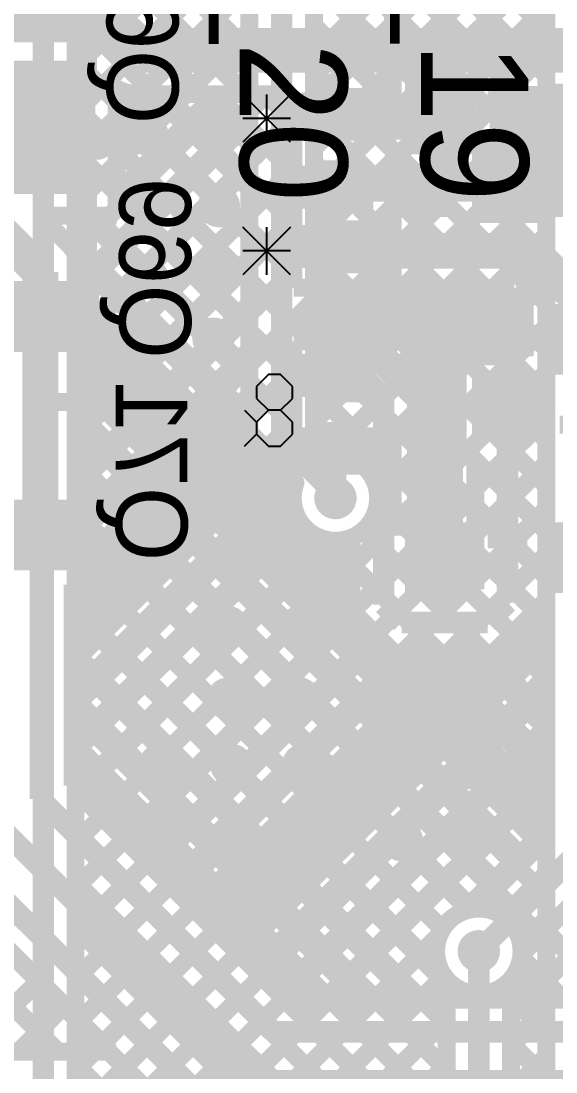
# Model space of a CAD drawing. Header units: millimetres. Extents: x 0.79 to 4.38, y 0.99 to 3.94.
# Drawn here: x 1.801 to 2.099, y 2.467 to 3.053 of the extents above; entities that cross this region are included whole.
import ezdxf

# ---------------------------------------------------------------- set-up
doc = ezdxf.new("R2010")
doc.units = ezdxf.units.MM
doc.header["$MEASUREMENT"] = 0
for name, color, linetype in [('BottomLayer', 5, 'Continuous'), ('BottomOverlay', 54, 'Continuous'), ('BottomPaste', 16, 'Continuous'), ('BottomSolder', 6, 'Continuous'), ('MultiLayer', 9, 'Continuous'), ('TopLayer', 1, 'Continuous'), ('TopOverlay', 2, 'Continuous'), ('ViaHoleLayer', 16, 'Continuous')]:
    doc.layers.add(name, color=color, linetype=linetype)

# ---------------------------------------------------------------- blocks, each defined once
blk = doc.blocks.new('R__0402_B_70')
at = {"layer": 'BottomLayer'}
for points in [[(-0.0275, 0.0125), (-0.0275, -0.0125), (-0.0095, 0.0125), (-0.0095, -0.0125)], [(0.0095, 0.0125), (0.0095, -0.0125), (0.0275, 0.0125), (0.0275, -0.0125)]]:
    blk.add_solid(points, dxfattribs=at)
at = {"layer": 'BottomOverlay', "const_width": 0.005}
for points in [[(-0.0325, 0.0175), (-0.0325, -0.0175)], [(-0.0325, 0.0175), (-0.0085, 0.0175)], [(0.0085, 0.0175), (0.0325, 0.0175)], [(0.0325, 0.0175), (0.0325, -0.0175)], [(-0.0325, -0.0175), (-0.0085, -0.0175)], [(0.0085, -0.0175), (0.0325, -0.0175)]]:
    blk.add_lwpolyline(points, dxfattribs=at)
at = {"layer": 'BottomPaste'}
for points in [[(-0.0275, 0.0125), (-0.0275, -0.0125), (-0.0095, 0.0125), (-0.0095, -0.0125)], [(0.0095, 0.0125), (0.0095, -0.0125), (0.0275, 0.0125), (0.0275, -0.0125)]]:
    blk.add_solid(points, dxfattribs=at)
at = {"layer": 'BottomSolder'}
for points in [[(-0.0315, 0.0165), (-0.0315, -0.0165), (-0.0055, 0.0165), (-0.0055, -0.0165)], [(0.0055, 0.0165), (0.0055, -0.0165), (0.0315, 0.0165), (0.0315, -0.0165)]]:
    blk.add_solid(points, dxfattribs=at)
blk = doc.blocks.new('R__0402_B_74')
at = {"layer": 'BottomLayer'}
for points in [[(-0.0275, 0.0125), (-0.0275, -0.0125), (-0.0095, 0.0125), (-0.0095, -0.0125)], [(0.0095, 0.0125), (0.0095, -0.0125), (0.0275, 0.0125), (0.0275, -0.0125)]]:
    blk.add_solid(points, dxfattribs=at)
at = {"layer": 'BottomOverlay', "const_width": 0.005}
for points in [[(-0.0325, 0.0175), (-0.0085, 0.0175)], [(-0.0325, 0.0175), (-0.0325, -0.0175)], [(0.0085, 0.0175), (0.0325, 0.0175)], [(0.0325, 0.0175), (0.0325, -0.0175)], [(-0.0325, -0.0175), (-0.0085, -0.0175)], [(0.0085, -0.0175), (0.0325, -0.0175)]]:
    blk.add_lwpolyline(points, dxfattribs=at)
at = {"layer": 'BottomPaste'}
for points in [[(-0.0275, 0.0125), (-0.0275, -0.0125), (-0.0095, 0.0125), (-0.0095, -0.0125)], [(0.0095, 0.0125), (0.0095, -0.0125), (0.0275, 0.0125), (0.0275, -0.0125)]]:
    blk.add_solid(points, dxfattribs=at)
at = {"layer": 'BottomSolder'}
for points in [[(-0.0315, 0.0165), (-0.0315, -0.0165), (-0.0055, 0.0165), (-0.0055, -0.0165)], [(0.0055, 0.0165), (0.0055, -0.0165), (0.0315, 0.0165), (0.0315, -0.0165)]]:
    blk.add_solid(points, dxfattribs=at)
blk = doc.blocks.new('SOT23_3_B_110')
at = {"layer": 'BottomLayer'}
for points in [[(-0.02166, 0.05807), (-0.05316, 0.05807), (-0.02166, 0.02657), (-0.05316, 0.02657)], [(0.05314, 0.05807), (0.02165, 0.05807), (0.05314, 0.02657), (0.02165, 0.02657)], [(0.01574, -0.02657), (-0.01575, -0.02657), (0.01574, -0.05807), (-0.01575, -0.05807)]]:
    blk.add_solid(points, dxfattribs=at)
at = {"layer": 'BottomOverlay'}
for points, const_width in [([(-0.06409, 0.068, 1), (-0.07393, 0.068, 1)], 0.00984), ([(-0.07639, 0.068, 1), (-0.07147, 0.068, 1)], 0.00492), ([(-0.06655, 0.068, 1), (-0.06162, 0.068, 1)], 0.00492)]:
    blk.add_lwpolyline(points, format="xyb", close=True, dxfattribs=dict(at, const_width=const_width))
at = {"layer": 'BottomOverlay', "const_width": 0.01}
for points in [[(0.01099, 0.032), (-0.01101, 0.032)], [(-0.06401, 0.03), (-0.06401, -0.032)], [(0.06399, 0.03), (0.06399, -0.031)], [(-0.02901, -0.032), (-0.06401, -0.032)], [(0.06399, -0.031), (0.02899, -0.031)]]:
    blk.add_lwpolyline(points, dxfattribs=at)
at = {"layer": 'BottomPaste'}
for points in [[(-0.02166, 0.05807), (-0.05316, 0.05807), (-0.02166, 0.02657), (-0.05316, 0.02657)], [(0.05314, 0.05807), (0.02165, 0.05807), (0.05314, 0.02657), (0.02165, 0.02657)], [(0.01574, -0.02657), (-0.01575, -0.02657), (0.01574, -0.05807), (-0.01575, -0.05807)]]:
    blk.add_solid(points, dxfattribs=at)
at = {"layer": 'BottomSolder'}
for points in [[(-0.01766, 0.06207), (-0.05716, 0.06207), (-0.01766, 0.02257), (-0.05716, 0.02257)], [(0.05714, 0.06207), (0.01765, 0.06207), (0.05714, 0.02257), (0.01765, 0.02257)], [(0.01974, -0.02257), (-0.01975, -0.02257), (0.01974, -0.06207), (-0.01975, -0.06207)]]:
    blk.add_solid(points, dxfattribs=at)
blk = doc.blocks.new('SOT23_3_B_112')
at = {"layer": 'BottomLayer'}
for points in [[(-0.02166, 0.05807), (-0.05316, 0.05807), (-0.02166, 0.02657), (-0.05316, 0.02657)], [(0.05314, 0.05807), (0.02165, 0.05807), (0.05314, 0.02657), (0.02165, 0.02657)], [(0.01574, -0.02657), (-0.01575, -0.02657), (0.01574, -0.05807), (-0.01575, -0.05807)]]:
    blk.add_solid(points, dxfattribs=at)
at = {"layer": 'BottomOverlay'}
for points, const_width in [([(-0.06409, 0.068, 1), (-0.07393, 0.068, 1)], 0.00984), ([(-0.07639, 0.068, 1), (-0.07147, 0.068, 1)], 0.00492), ([(-0.06655, 0.068, 1), (-0.06162, 0.068, 1)], 0.00492)]:
    blk.add_lwpolyline(points, format="xyb", close=True, dxfattribs=dict(at, const_width=const_width))
at = {"layer": 'BottomOverlay', "const_width": 0.01}
for points in [[(0.01099, 0.032), (-0.01101, 0.032)], [(-0.06401, 0.03), (-0.06401, -0.032)], [(0.06399, 0.03), (0.06399, -0.031)], [(-0.02901, -0.032), (-0.06401, -0.032)], [(0.06399, -0.031), (0.02899, -0.031)]]:
    blk.add_lwpolyline(points, dxfattribs=at)
at = {"layer": 'BottomPaste'}
for points in [[(-0.02166, 0.05807), (-0.05316, 0.05807), (-0.02166, 0.02657), (-0.05316, 0.02657)], [(0.05314, 0.05807), (0.02165, 0.05807), (0.05314, 0.02657), (0.02165, 0.02657)], [(0.01574, -0.02657), (-0.01575, -0.02657), (0.01574, -0.05807), (-0.01575, -0.05807)]]:
    blk.add_solid(points, dxfattribs=at)
at = {"layer": 'BottomSolder'}
for points in [[(-0.01766, 0.06207), (-0.05716, 0.06207), (-0.01766, 0.02257), (-0.05716, 0.02257)], [(0.05714, 0.06207), (0.01765, 0.06207), (0.05714, 0.02257), (0.01765, 0.02257)], [(0.01974, -0.02257), (-0.01975, -0.02257), (0.01974, -0.06207), (-0.01975, -0.06207)]]:
    blk.add_solid(points, dxfattribs=at)
blk = doc.blocks.new('SOT23_3_B_114')
at = {"layer": 'BottomLayer'}
for points in [[(-0.02166, 0.05807), (-0.05316, 0.05807), (-0.02166, 0.02657), (-0.05316, 0.02657)], [(0.05314, 0.05807), (0.02165, 0.05807), (0.05314, 0.02657), (0.02165, 0.02657)], [(0.01574, -0.02657), (-0.01575, -0.02657), (0.01574, -0.05807), (-0.01575, -0.05807)]]:
    blk.add_solid(points, dxfattribs=at)
at = {"layer": 'BottomOverlay'}
for points, const_width in [([(-0.06409, 0.068, 1), (-0.07393, 0.068, 1)], 0.00984), ([(-0.07639, 0.068, 1), (-0.07147, 0.068, 1)], 0.00492), ([(-0.06655, 0.068, 1), (-0.06162, 0.068, 1)], 0.00492)]:
    blk.add_lwpolyline(points, format="xyb", close=True, dxfattribs=dict(at, const_width=const_width))
at = {"layer": 'BottomOverlay', "const_width": 0.01}
for points in [[(0.01099, 0.032), (-0.01101, 0.032)], [(-0.06401, 0.03), (-0.06401, -0.032)], [(0.06399, 0.03), (0.06399, -0.031)], [(-0.02901, -0.032), (-0.06401, -0.032)], [(0.06399, -0.031), (0.02899, -0.031)]]:
    blk.add_lwpolyline(points, dxfattribs=at)
at = {"layer": 'BottomPaste'}
for points in [[(-0.02166, 0.05807), (-0.05316, 0.05807), (-0.02166, 0.02657), (-0.05316, 0.02657)], [(0.05314, 0.05807), (0.02165, 0.05807), (0.05314, 0.02657), (0.02165, 0.02657)], [(0.01574, -0.02657), (-0.01575, -0.02657), (0.01574, -0.05807), (-0.01575, -0.05807)]]:
    blk.add_solid(points, dxfattribs=at)
at = {"layer": 'BottomSolder'}
for points in [[(-0.01766, 0.06207), (-0.05716, 0.06207), (-0.01766, 0.02257), (-0.05716, 0.02257)], [(0.05714, 0.06207), (0.01765, 0.06207), (0.05714, 0.02257), (0.01765, 0.02257)], [(0.01974, -0.02257), (-0.01975, -0.02257), (0.01974, -0.06207), (-0.01975, -0.06207)]]:
    blk.add_solid(points, dxfattribs=at)
blk = doc.blocks.new('SOT23_3_B_116')
at = {"layer": 'BottomLayer'}
for points in [[(-0.02166, 0.05807), (-0.05316, 0.05807), (-0.02166, 0.02657), (-0.05316, 0.02657)], [(0.05314, 0.05807), (0.02165, 0.05807), (0.05314, 0.02657), (0.02165, 0.02657)], [(0.01574, -0.02657), (-0.01575, -0.02657), (0.01574, -0.05807), (-0.01575, -0.05807)]]:
    blk.add_solid(points, dxfattribs=at)
at = {"layer": 'BottomOverlay'}
for points, const_width in [([(-0.06409, 0.068, 1), (-0.07393, 0.068, 1)], 0.00984), ([(-0.07639, 0.068, 1), (-0.07147, 0.068, 1)], 0.00492), ([(-0.06655, 0.068, 1), (-0.06162, 0.068, 1)], 0.00492)]:
    blk.add_lwpolyline(points, format="xyb", close=True, dxfattribs=dict(at, const_width=const_width))
at = {"layer": 'BottomOverlay', "const_width": 0.01}
for points in [[(0.01099, 0.032), (-0.01101, 0.032)], [(-0.06401, 0.03), (-0.06401, -0.032)], [(0.06399, 0.03), (0.06399, -0.031)], [(-0.02901, -0.032), (-0.06401, -0.032)], [(0.06399, -0.031), (0.02899, -0.031)]]:
    blk.add_lwpolyline(points, dxfattribs=at)
at = {"layer": 'BottomPaste'}
for points in [[(-0.02166, 0.05807), (-0.05316, 0.05807), (-0.02166, 0.02657), (-0.05316, 0.02657)], [(0.05314, 0.05807), (0.02165, 0.05807), (0.05314, 0.02657), (0.02165, 0.02657)], [(0.01574, -0.02657), (-0.01575, -0.02657), (0.01574, -0.05807), (-0.01575, -0.05807)]]:
    blk.add_solid(points, dxfattribs=at)
at = {"layer": 'BottomSolder'}
for points in [[(-0.01766, 0.06207), (-0.05716, 0.06207), (-0.01766, 0.02257), (-0.05716, 0.02257)], [(0.05714, 0.06207), (0.01765, 0.06207), (0.05714, 0.02257), (0.01765, 0.02257)], [(0.01974, -0.02257), (-0.01975, -0.02257), (0.01974, -0.06207), (-0.01975, -0.06207)]]:
    blk.add_solid(points, dxfattribs=at)
blk = doc.blocks.new('SOT23_3_B_120')
at = {"layer": 'BottomLayer'}
for points in [[(-0.02166, 0.05807), (-0.05316, 0.05807), (-0.02166, 0.02657), (-0.05316, 0.02657)], [(0.05314, 0.05807), (0.02165, 0.05807), (0.05314, 0.02657), (0.02165, 0.02657)], [(0.01574, -0.02657), (-0.01575, -0.02657), (0.01574, -0.05807), (-0.01575, -0.05807)]]:
    blk.add_solid(points, dxfattribs=at)
at = {"layer": 'BottomOverlay'}
for points, const_width in [([(-0.06409, 0.068, 1), (-0.07393, 0.068, 1)], 0.00984), ([(-0.07639, 0.068, 1), (-0.07147, 0.068, 1)], 0.00492), ([(-0.06655, 0.068, 1), (-0.06162, 0.068, 1)], 0.00492)]:
    blk.add_lwpolyline(points, format="xyb", close=True, dxfattribs=dict(at, const_width=const_width))
at = {"layer": 'BottomOverlay', "const_width": 0.01}
for points in [[(0.01099, 0.032), (-0.01101, 0.032)], [(-0.06401, 0.03), (-0.06401, -0.032)], [(0.06399, 0.03), (0.06399, -0.031)], [(-0.02901, -0.032), (-0.06401, -0.032)], [(0.06399, -0.031), (0.02899, -0.031)]]:
    blk.add_lwpolyline(points, dxfattribs=at)
at = {"layer": 'BottomPaste'}
for points in [[(-0.02166, 0.05807), (-0.05316, 0.05807), (-0.02166, 0.02657), (-0.05316, 0.02657)], [(0.05314, 0.05807), (0.02165, 0.05807), (0.05314, 0.02657), (0.02165, 0.02657)], [(0.01574, -0.02657), (-0.01575, -0.02657), (0.01574, -0.05807), (-0.01575, -0.05807)]]:
    blk.add_solid(points, dxfattribs=at)
at = {"layer": 'BottomSolder'}
for points in [[(-0.01766, 0.06207), (-0.05716, 0.06207), (-0.01766, 0.02257), (-0.05716, 0.02257)], [(0.05714, 0.06207), (0.01765, 0.06207), (0.05714, 0.02257), (0.01765, 0.02257)], [(0.01974, -0.02257), (-0.01975, -0.02257), (0.01974, -0.06207), (-0.01975, -0.06207)]]:
    blk.add_solid(points, dxfattribs=at)
blk = doc.blocks.new('SOT23_3_B_124')
at = {"layer": 'BottomLayer'}
for points in [[(-0.02166, 0.05807), (-0.05316, 0.05807), (-0.02166, 0.02657), (-0.05316, 0.02657)], [(0.05314, 0.05807), (0.02165, 0.05807), (0.05314, 0.02657), (0.02165, 0.02657)], [(0.01574, -0.02657), (-0.01575, -0.02657), (0.01574, -0.05807), (-0.01575, -0.05807)]]:
    blk.add_solid(points, dxfattribs=at)
at = {"layer": 'BottomOverlay'}
for points, const_width in [([(-0.06409, 0.068, 1), (-0.07393, 0.068, 1)], 0.00984), ([(-0.07639, 0.068, 1), (-0.07147, 0.068, 1)], 0.00492), ([(-0.06655, 0.068, 1), (-0.06162, 0.068, 1)], 0.00492)]:
    blk.add_lwpolyline(points, format="xyb", close=True, dxfattribs=dict(at, const_width=const_width))
at = {"layer": 'BottomOverlay', "const_width": 0.01}
for points in [[(0.01099, 0.032), (-0.01101, 0.032)], [(-0.06401, 0.03), (-0.06401, -0.032)], [(0.06399, 0.03), (0.06399, -0.031)], [(-0.02901, -0.032), (-0.06401, -0.032)], [(0.06399, -0.031), (0.02899, -0.031)]]:
    blk.add_lwpolyline(points, dxfattribs=at)
at = {"layer": 'BottomPaste'}
for points in [[(-0.02166, 0.05807), (-0.05316, 0.05807), (-0.02166, 0.02657), (-0.05316, 0.02657)], [(0.05314, 0.05807), (0.02165, 0.05807), (0.05314, 0.02657), (0.02165, 0.02657)], [(0.01574, -0.02657), (-0.01575, -0.02657), (0.01574, -0.05807), (-0.01575, -0.05807)]]:
    blk.add_solid(points, dxfattribs=at)
at = {"layer": 'BottomSolder'}
for points in [[(-0.01766, 0.06207), (-0.05716, 0.06207), (-0.01766, 0.02257), (-0.05716, 0.02257)], [(0.05714, 0.06207), (0.01765, 0.06207), (0.05714, 0.02257), (0.01765, 0.02257)], [(0.01974, -0.02257), (-0.01975, -0.02257), (0.01974, -0.06207), (-0.01975, -0.06207)]]:
    blk.add_solid(points, dxfattribs=at)
blk = doc.blocks.new('R__0402_B_177')
at = {"layer": 'BottomLayer'}
for points in [[(-0.0275, 0.0125), (-0.0275, -0.0125), (-0.0095, 0.0125), (-0.0095, -0.0125)], [(0.0095, 0.0125), (0.0095, -0.0125), (0.0275, 0.0125), (0.0275, -0.0125)]]:
    blk.add_solid(points, dxfattribs=at)
at = {"layer": 'BottomOverlay', "const_width": 0.005}
for points in [[(-0.0085, 0.0175), (-0.0325, 0.0175)], [(-0.0325, -0.0175), (-0.0325, 0.0175)], [(0.0325, 0.0175), (0.0085, 0.0175)], [(0.0325, -0.0175), (0.0325, 0.0175)], [(-0.0085, -0.0175), (-0.0325, -0.0175)], [(0.0325, -0.0175), (0.0085, -0.0175)]]:
    blk.add_lwpolyline(points, dxfattribs=at)
at = {"layer": 'BottomPaste'}
for points in [[(-0.0275, 0.0125), (-0.0275, -0.0125), (-0.0095, 0.0125), (-0.0095, -0.0125)], [(0.0095, 0.0125), (0.0095, -0.0125), (0.0275, 0.0125), (0.0275, -0.0125)]]:
    blk.add_solid(points, dxfattribs=at)
at = {"layer": 'BottomSolder'}
for points in [[(-0.0315, 0.0165), (-0.0315, -0.0165), (-0.0055, 0.0165), (-0.0055, -0.0165)], [(0.0055, 0.0165), (0.0055, -0.0165), (0.0315, 0.0165), (0.0315, -0.0165)]]:
    blk.add_solid(points, dxfattribs=at)

msp = doc.modelspace()

# ---------------------------------------------------------------- linework, layer by layer
at = {"layer": 'BottomLayer'}
for points, const_width in [([(1.74509, 3.054), (1.849, 3.054)], 0.025), ([(1.849, 3.054), (1.866, 3.037)], 0.025), ([(1.866, 3.037), (2.038, 3.037)], 0.025), ([(2.0346, 3.0336), (2.038, 3.037)], 0.025), ([(2.0346, 2.99868), (2.0346, 3.0336)], 0.025), ([(2.038, 3.037), (2.326, 3.037)], 0.025), ([(1.83915, 2.91395), (1.9377, 3.0125)], 0.01), ([(1.85399, 2.94468), (1.85399, 3.01564)], 0.01), ([(1.85399, 2.98537), (1.88113, 3.0125)], 0.01), ([(1.85399, 2.95708), (1.90941, 3.0125)], 0.01), ([(1.85399, 3.0109), (1.95262, 2.91228)], 0.01), ([(1.866, 3.0125), (1.95262, 3.0125)], 0.01), ([(1.88068, 3.0125), (1.95262, 2.94057)], 0.01), ([(1.90897, 3.0125), (1.95262, 2.96885)], 0.01), ([(1.93725, 3.0125), (1.95262, 2.99713)], 0.01), ([(1.95262, 2.9835), (1.95262, 3.0125)], 0.01), ([(1.979, 2.9995), (2.03378, 2.9995)], 0.025), ([(2.03378, 2.9995), (2.0346, 2.99868)], 0.025), ([(1.83915, 2.88567), (1.95262, 2.99914)], 0.01), ([(1.85399, 2.98262), (1.96211, 2.8745)], 0.01), ([(1.95262, 2.9785), (1.95262, 2.9835)], 0.01), ([(1.95262, 2.9785), (1.95262, 2.9835)], 0.01), ([(1.68099, 2.97518), (1.79549, 2.97518)], 0.02), ([(1.95262, 2.9465), (1.95262, 2.9785)], 0.01), ([(1.8334, 2.85164), (1.95262, 2.97085)], 0.01), ([(1.979, 2.9625), (2.0935, 2.9625)], 0.02), ([(1.85399, 2.95434), (1.95262, 2.85571)], 0.01), ([(1.95262, 2.9415), (1.95262, 2.9465)], 0.01), ([(1.95262, 2.9415), (1.95262, 2.9465)], 0.01), ([(1.78699, 2.93768), (1.8114, 2.91327)], 0.02), ([(1.81111, 2.94468), (1.82692, 2.92886)], 0.01), ([(1.81111, 2.94468), (1.85399, 2.94468)], 0.01), ([(1.82635, 2.92944), (1.84159, 2.94468)], 0.01), ([(1.8334, 2.82335), (1.95262, 2.94257)], 0.01), ([(1.83537, 2.94468), (1.95262, 2.82743)], 0.01), ([(1.95262, 2.9045), (1.95262, 2.9415)], 0.01), ([(1.979, 2.925), (1.979, 2.9255)], 0.02), ([(1.979, 2.925), (2.085, 2.925)], 0.02), ([(2.085, 2.925), (2.10941, 2.90059)], 0.02), ([(1.8114, 2.88835), (1.8114, 2.91327)], 0.02), ([(1.8326, 2.91916), (1.83566, 2.9161)], 0.01), ([(1.83322, 2.9161), (1.83915, 2.9161)], 0.01), ([(1.8334, 2.79507), (1.95262, 2.91428)], 0.01), ([(1.83566, 2.9161), (1.83915, 2.91261)], 0.01), ([(1.83915, 2.86061), (1.83915, 2.9161)], 0.01), ([(1.83915, 2.91261), (1.95262, 2.79914)], 0.01), ([(1.83915, 2.77253), (1.97109, 2.90447)], 0.01), ([(1.95262, 2.9045), (1.97102, 2.9045)], 0.01), ([(1.9604, 2.9045), (1.9904, 2.8745)], 0.01), ([(1.9694, 2.8745), (1.9979, 2.903)], 0.01), ([(1.979, 2.903), (2.07589, 2.903)], 0.01), ([(1.99018, 2.903), (2.04426, 2.84892)], 0.01), ([(1.99769, 2.8745), (2.02619, 2.903)], 0.01), ([(2.01167, 2.8602), (2.05447, 2.903)], 0.01), ([(2.01847, 2.903), (2.0554, 2.86607)], 0.01), ([(2.04583, 2.86607), (2.07932, 2.89957)], 0.01), ([(2.04675, 2.903), (2.08166, 2.86809)], 0.01), ([(2.07503, 2.903), (2.08166, 2.89637)], 0.01), ([(2.07589, 2.903), (2.08166, 2.89723)], 0.01), ([(1.979, 2.8885), (2.02178, 2.8885)], 0.025), ([(2.02178, 2.8885), (2.0346, 2.87568)], 0.025), ([(2.08166, 2.86607), (2.08166, 2.89723)], 0.01), ([(1.8114, 2.76635), (1.8114, 2.88835)], 0.02), ([(1.83915, 2.88433), (1.98491, 2.73856)], 0.01), ([(2.0346, 2.75368), (2.0346, 2.87568)], 0.025), ([(1.95262, 2.8745), (2.00162, 2.8745)], 0.01), ([(1.95262, 2.8375), (1.95262, 2.8745)], 0.01), ([(2.00162, 2.86926), (2.00162, 2.8745)], 0.01), ([(2.07411, 2.86607), (2.08166, 2.87362)], 0.01), ([(2.00566, 2.8662), (2.01562, 2.85625)], 0.01), ([(2.02091, 2.84116), (2.04426, 2.8645)], 0.01), ([(2.04426, 2.86607), (2.08166, 2.86607)], 0.01), ([(2.04426, 2.81057), (2.04426, 2.86607)], 0.01), ([(1.53218, 2.86), (1.9304, 2.46179)], 0.012), ([(1.8334, 2.86061), (1.83915, 2.86061)], 0.01), ([(1.8334, 2.7941), (1.8334, 2.86061)], 0.01), ([(1.83459, 2.86061), (2.09141, 2.60378)], 0.01), ([(1.83915, 2.74425), (1.95262, 2.85771)], 0.01), ([(1.976, 2.8535), (1.99291, 2.8535)], 0.012), ([(1.99291, 2.8535), (2.00291, 2.8435)], 0.012), ([(2.00291, 2.7275), (2.00291, 2.8435)], 0.012), ([(2.02091, 2.84399), (2.04426, 2.82064)], 0.01), ([(2.02091, 2.7355), (2.02091, 2.8435)], 0.01), ([(1.95262, 2.8325), (1.95262, 2.8375)], 0.01), ([(1.95262, 2.8325), (1.95262, 2.8375)], 0.01), ([(2.02091, 2.81287), (2.04426, 2.83622)], 0.01), ([(2.07201, 2.72859), (2.07201, 2.83832)], 0.012), ([(1.8294, 2.70621), (1.95262, 2.82943)], 0.01), ([(1.8334, 2.83351), (2.08173, 2.58518)], 0.01), ([(1.95262, 2.7955), (1.95262, 2.8325)], 0.01), ([(1.976, 2.81538), (1.97712, 2.8165)], 0.012), ([(1.976, 2.787), (1.976, 2.81538)], 0.012), ([(2.02091, 2.8157), (2.05401, 2.78261)], 0.01), ([(2.02091, 2.78459), (2.0469, 2.81057)], 0.01), ([(2.04426, 2.81057), (2.05401, 2.81057)], 0.01), ([(2.05401, 2.73605), (2.05401, 2.81057)], 0.01), ([(1.8294, 2.67793), (1.95262, 2.80115)], 0.01), ([(1.8334, 2.80522), (2.06758, 2.57104)], 0.01), ([(1.8334, 2.7941), (1.83915, 2.7941)], 0.01), ([(1.83915, 2.73861), (1.83915, 2.7941)], 0.01), ([(2.02091, 2.7563), (2.05401, 2.7894)], 0.01), ([(2.02091, 2.78742), (2.05401, 2.75432)], 0.01), ([(1.8294, 2.64965), (1.95519, 2.77543)], 0.01), ([(1.83915, 2.77119), (2.05275, 2.55759)], 0.01), ([(1.8114, 2.61897), (1.8114, 2.76635)], 0.012), ([(1.98491, 2.7275), (1.98491, 2.76492)], 0.01), ([(1.83193, 2.62389), (1.97163, 2.76359)], 0.01), ([(2.02091, 2.75913), (2.04454, 2.7355)], 0.01), ([(2.02839, 2.7355), (2.05401, 2.76111)], 0.01), ([(1.84607, 2.60975), (1.98491, 2.74859)], 0.01), ([(1.83351, 2.73861), (1.83915, 2.74425)], 0.01), ([(1.83915, 2.7429), (2.03567, 2.54639)], 0.01), ([(1.616, 2.738), (1.92, 2.434)], 0.012), ([(1.8294, 2.73861), (1.83915, 2.73861)], 0.01), ([(1.8294, 2.7345), (1.83351, 2.73861)], 0.01), ([(1.8294, 2.62642), (1.8294, 2.73861)], 0.01), ([(2.02091, 2.7355), (2.05346, 2.7355)], 0.01), ([(2.06091, 2.7175), (2.07201, 2.72859)], 0.012), ([(1.8294, 2.72437), (2.04677, 2.507)], 0.01), ([(2.00291, 2.7275), (2.01291, 2.7175)], 0.012), ([(2.09141, 2.59486), (2.09141, 2.72593)], 0.01), ([(1.57921, 2.72), (1.82121, 2.478)], 0.01), ([(1.6075, 2.72), (1.8495, 2.478)], 0.01), ([(1.60854, 2.72), (1.85054, 2.478)], 0.01), ([(1.86022, 2.59561), (1.98599, 2.72138)], 0.01), ([(2.01291, 2.7175), (2.06091, 2.7175)], 0.012), ([(2.088, 2.72033), (2.09141, 2.71692)], 0.01), ([(1.91678, 2.53904), (2.09141, 2.71366)], 0.01), ([(1.99021, 2.71475), (2.00016, 2.7048)], 0.01), ([(2.07366, 2.7048), (2.08471, 2.71584)], 0.01), ([(1.87436, 2.58147), (1.99892, 2.70603)], 0.01), ([(2.07446, 2.70559), (2.09141, 2.68864)], 0.01), ([(1.8294, 2.69608), (2.01849, 2.507)], 0.01), ([(1.8885, 2.56732), (2.02068, 2.6995)], 0.01), ([(1.90264, 2.55318), (2.04896, 2.6995)], 0.01), ([(2.01291, 2.6995), (2.06091, 2.6995)], 0.01), ([(2.02398, 2.6995), (2.09141, 2.63207)], 0.01), ([(2.05226, 2.6995), (2.09141, 2.66035)], 0.01), ([(2.08274, 2.507), (2.27392, 2.69818)], 0.01), ([(1.93093, 2.5249), (2.09141, 2.68538)], 0.01), ([(1.8294, 2.6678), (1.9902, 2.507)], 0.01), ([(1.94507, 2.51075), (2.09141, 2.65709)], 0.01), ([(1.8294, 2.63952), (1.96192, 2.507)], 0.01), ([(1.8294, 2.62642), (1.94882, 2.507)], 0.01), ([(1.9696, 2.507), (2.09141, 2.62881)], 0.01), ([(1.8114, 2.61897), (1.94137, 2.489)], 0.012), ([(2.04688, 2.55599), (2.09141, 2.60053)], 0.01), ([(2.05429, 2.55775), (2.09141, 2.59486)], 0.01), ([(2.056, 2.534), (2.10941, 2.58741)], 0.012), ([(2.07975, 2.53229), (2.12211, 2.57466)], 0.01), ([(1.99788, 2.507), (2.03401, 2.54312)], 0.01), ([(2.09304, 2.54558), (2.13162, 2.507)], 0.01), ([(1.74261, 2.478), (1.79658, 2.53197)], 0.01), ([(2.07959, 2.53075), (2.10334, 2.507)], 0.01), ([(2.02617, 2.507), (2.03781, 2.51864)], 0.01), ([(1.77089, 2.478), (1.81072, 2.51783)], 0.01), ([(2.06839, 2.51367), (2.07505, 2.507)], 0.01), ([(1.94882, 2.507), (2.58841, 2.507)], 0.01), ([(2.05445, 2.507), (2.0577, 2.51025)], 0.01), ([(1.79918, 2.478), (1.82486, 2.50368)], 0.01), ([(1.82746, 2.478), (1.839, 2.48954)], 0.01), ([(1.94137, 2.489), (2.604, 2.489)], 0.012), ([(1.47379, 2.478), (1.85054, 2.478)], 0.01), ([(1.9304, 2.46179), (2.65479, 2.46179)], 0.012)]:
    msp.add_lwpolyline(points, dxfattribs=dict(at, const_width=const_width))
at = {"layer": 'BottomLayer', "const_width": 0.01}
for points in [[(1.866, 3.0125, -0.128743), (1.85399, 3.01564)], [(1.866, 3.0125, -0.128743), (1.85399, 3.01564)], [(1.82692, 2.92886, -0.166197), (1.83322, 2.9161)], [(1.82696, 2.92883, -0.165551), (1.83322, 2.9161)], [(1.979, 2.903, -0.093119), (1.97102, 2.9045)], [(1.979, 2.903, -0.093119), (1.97102, 2.9045)], [(2.00162, 2.86926, -0.070745), (2.00566, 2.8662)], [(2.00162, 2.86926, -0.070277), (2.00564, 2.86623)], [(2.01562, 2.85625, -0.199396), (2.02091, 2.8435)], [(2.01564, 2.85623, -0.198912), (2.02091, 2.8435)], [(1.98491, 2.76492, -0.65497), (1.95376, 2.7955)], [(1.99018, 2.71477, -0.198912), (1.98491, 2.7275)], [(1.99021, 2.71475, -0.199396), (1.98491, 2.7275)], [(2.08981, 2.72593, -0.16103), (2.08471, 2.71584)], [(2.08981, 2.72593, -0.160552), (2.08473, 2.71587)], [(2.01291, 2.6995, -0.199396), (2.00016, 2.7048)], [(2.01291, 2.6995, -0.198912), (2.00018, 2.70477)], [(2.07366, 2.7048, -0.199396), (2.06091, 2.6995)], [(2.07364, 2.70477, -0.198912), (2.06091, 2.6995)], [(2.07975, 2.53229, -2.1888), (2.05429, 2.55775)]]:
    msp.add_lwpolyline(points, format="xyb", dxfattribs=at)
at = {"layer": 'BottomLayer'}
for points, const_width in [([(1.85149, 3.01564, 1), (1.85649, 3.01564, 1)], 0.005), ([(1.85149, 3.01564, 1), (1.85649, 3.01564, 1)], 0.005), ([(1.8635, 3.0125, 1), (1.8685, 3.0125, 1)], 0.005), ([(1.8635, 3.0125, 1), (1.8685, 3.0125, 1)], 0.005), ([(1.86509, 2.99, 1), (1.87691, 2.99, 1)], 0.01181), ([(1.90509, 2.99, 1), (1.91691, 2.99, 1)], 0.01181), ([(1.86509, 2.95, 1), (1.87691, 2.95, 1)], 0.01181), ([(1.90509, 2.95, 1), (1.91691, 2.95, 1)], 0.01181), ([(1.82442, 2.92886, 1), (1.82942, 2.92886, 1)], 0.005), ([(1.82446, 2.92883, 1), (1.82946, 2.92883, 1)], 0.005), ([(1.90509, 2.911, 1), (1.91691, 2.911, 1)], 0.01181), ([(1.83072, 2.9161, 1), (1.83572, 2.9161, 1)], 0.005), ([(1.83072, 2.9161, 1), (1.83572, 2.9161, 1)], 0.005), ([(1.86509, 2.91, 1), (1.87691, 2.91, 1)], 0.01181), ([(1.96852, 2.9045, 1), (1.97352, 2.9045, 1)], 0.005), ([(1.96852, 2.9045, 1), (1.97352, 2.9045, 1)], 0.005), ([(1.9765, 2.903, 1), (1.9815, 2.903, 1)], 0.005), ([(1.9765, 2.903, 1), (1.9815, 2.903, 1)], 0.005), ([(1.86209, 2.876, 1), (1.87391, 2.876, 1)], 0.01181), ([(1.90209, 2.876, 1), (1.91391, 2.876, 1)], 0.01181), ([(1.99912, 2.86926, 1), (2.00412, 2.86926, 1)], 0.005), ([(1.99912, 2.86926, 1), (2.00412, 2.86926, 1)], 0.005), ([(2.00314, 2.86623, 1), (2.00814, 2.86623, 1)], 0.005), ([(2.00316, 2.8662, 1), (2.00816, 2.8662, 1)], 0.005), ([(2.01312, 2.85625, 1), (2.01812, 2.85625, 1)], 0.005), ([(2.01314, 2.85623, 1), (2.01814, 2.85623, 1)], 0.005), ([(1.86209, 2.836, 1), (1.87391, 2.836, 1)], 0.01181), ([(1.90209, 2.836, 1), (1.91391, 2.836, 1)], 0.01181), ([(2.01841, 2.8435, 1), (2.02341, 2.8435, 1)], 0.005), ([(2.01841, 2.8435, 1), (2.02341, 2.8435, 1)], 0.005), ([(1.86209, 2.796, 1), (1.87391, 2.796, 1)], 0.01181), ([(1.90209, 2.797, 1), (1.91391, 2.797, 1)], 0.01181), ([(1.95126, 2.7955, 1), (1.95626, 2.7955, 1)], 0.005), ([(1.97009, 2.787, 1), (1.98191, 2.787, 1)], 0.01181), ([(1.98241, 2.76492, 1), (1.98741, 2.76492, 1)], 0.005), ([(1.91009, 2.754, 1), (1.92191, 2.754, 1)], 0.01181), ([(1.95009, 2.755, 1), (1.96191, 2.755, 1)], 0.01181), ([(1.98241, 2.7275, 1), (1.98741, 2.7275, 1)], 0.005), ([(1.98241, 2.7275, 1), (1.98741, 2.7275, 1)], 0.005), ([(2.08731, 2.72593, 1), (2.09231, 2.72593, 1)], 0.005), ([(2.08731, 2.72593, 1), (2.09231, 2.72593, 1)], 0.005), ([(1.91009, 2.715, 1), (1.92191, 2.715, 1)], 0.01181), ([(1.95009, 2.715, 1), (1.96191, 2.715, 1)], 0.01181), ([(1.98768, 2.71477, 1), (1.99268, 2.71477, 1)], 0.005), ([(1.98771, 2.71475, 1), (1.99271, 2.71475, 1)], 0.005), ([(2.08221, 2.71584, 1), (2.08721, 2.71584, 1)], 0.005), ([(2.08223, 2.71587, 1), (2.08723, 2.71587, 1)], 0.005), ([(1.99766, 2.7048, 1), (2.00266, 2.7048, 1)], 0.005), ([(1.99768, 2.70477, 1), (2.00268, 2.70477, 1)], 0.005), ([(2.07114, 2.70477, 1), (2.07614, 2.70477, 1)], 0.005), ([(2.07116, 2.7048, 1), (2.07616, 2.7048, 1)], 0.005), ([(2.01041, 2.6995, 1), (2.01541, 2.6995, 1)], 0.005), ([(2.01041, 2.6995, 1), (2.01541, 2.6995, 1)], 0.005), ([(2.05841, 2.6995, 1), (2.06341, 2.6995, 1)], 0.005), ([(2.05841, 2.6995, 1), (2.06341, 2.6995, 1)], 0.005), ([(2.04709, 2.676, 1), (2.05891, 2.676, 1)], 0.01181), ([(1.91009, 2.675, 1), (1.92191, 2.675, 1)], 0.01181), ([(1.95009, 2.675, 1), (1.96191, 2.675, 1)], 0.01181), ([(2.00709, 2.675, 1), (2.01891, 2.675, 1)], 0.01181), ([(1.87209, 2.638, 1), (1.88391, 2.638, 1)], 0.01181), ([(1.91209, 2.638, 1), (1.92391, 2.638, 1)], 0.01181), ([(1.95209, 2.638, 1), (1.96391, 2.638, 1)], 0.01181), ([(2.00709, 2.636, 1), (2.01891, 2.636, 1)], 0.01181), ([(2.04709, 2.636, 1), (2.05891, 2.636, 1)], 0.01181), ([(1.87309, 2.598, 1), (1.88491, 2.598, 1)], 0.01181), ([(1.91209, 2.598, 1), (1.92391, 2.598, 1)], 0.01181), ([(1.95209, 2.598, 1), (1.96391, 2.598, 1)], 0.01181), ([(2.00709, 2.596, 1), (2.01891, 2.596, 1)], 0.01181), ([(2.04709, 2.596, 1), (2.05891, 2.596, 1)], 0.01181), ([(2.05179, 2.55775, 1), (2.05679, 2.55775, 1)], 0.005), ([(2.05009, 2.534, 1), (2.06191, 2.534, 1)], 0.01181), ([(2.07725, 2.53229, 1), (2.08225, 2.53229, 1)], 0.005)]:
    msp.add_lwpolyline(points, format="xyb", close=True, dxfattribs=dict(at, const_width=const_width))
for points in [[(1.76399, 2.95668), (1.84199, 2.95668), (1.76399, 3.02968), (1.84199, 3.02968)], [(2.062, 2.944), (2.14, 2.944), (2.062, 3.017), (2.14, 3.017)]]:
    msp.add_solid(points, dxfattribs=at)
at = {"layer": 'BottomOverlay'}
for p, q in [((1.951, 3.01232), (1.92434, 2.98566)), ((1.951, 2.98566), (1.92434, 3.01232)), ((1.93767, 2.98566), (1.93767, 3.01232)), ((1.951, 2.99899), (1.92434, 2.99899)), ((1.951, 2.93832), (1.92434, 2.91166)), ((1.951, 2.91166), (1.92434, 2.93832)), ((1.93767, 2.91166), (1.93767, 2.93832)), ((1.951, 2.92499), (1.92434, 2.92499)), ((1.93867, 2.85599), (1.93201, 2.84932)), ((1.94534, 2.85599), (1.93867, 2.85599)), ((1.952, 2.84932), (1.94534, 2.85599)), ((1.93201, 2.84932), (1.93201, 2.84266)), ((1.952, 2.84266), (1.952, 2.84932)), ((1.93201, 2.84266), (1.93867, 2.83599)), ((1.94534, 2.83599), (1.952, 2.84266)), ((1.92534, 2.83599), (1.93201, 2.82933)), ((1.93867, 2.83599), (1.93201, 2.82933)), ((1.94534, 2.83599), (1.93867, 2.83599)), ((1.952, 2.82933), (1.94534, 2.83599)), ((1.93201, 2.82933), (1.93201, 2.82266)), ((1.952, 2.82266), (1.952, 2.82933)), ((1.92534, 2.816), (1.93201, 2.82266)), ((1.93201, 2.82266), (1.93867, 2.816)), ((1.94534, 2.816), (1.952, 2.82266)), ((1.93867, 2.816), (1.94534, 2.816))]:
    msp.add_line(p, q, dxfattribs=at)
at = {"layer": 'MultiLayer', "const_width": 0.01181}
for points in [[(1.86509, 2.99, 1), (1.87691, 2.99, 1)], [(1.90509, 2.99, 1), (1.91691, 2.99, 1)], [(1.86509, 2.95, 1), (1.87691, 2.95, 1)], [(1.90509, 2.95, 1), (1.91691, 2.95, 1)], [(1.90509, 2.911, 1), (1.91691, 2.911, 1)], [(1.86509, 2.91, 1), (1.87691, 2.91, 1)], [(1.86209, 2.876, 1), (1.87391, 2.876, 1)], [(1.90209, 2.876, 1), (1.91391, 2.876, 1)], [(1.86209, 2.836, 1), (1.87391, 2.836, 1)], [(1.90209, 2.836, 1), (1.91391, 2.836, 1)], [(1.86209, 2.796, 1), (1.87391, 2.796, 1)], [(1.90209, 2.797, 1), (1.91391, 2.797, 1)], [(1.97009, 2.787, 1), (1.98191, 2.787, 1)], [(1.91009, 2.754, 1), (1.92191, 2.754, 1)], [(1.95009, 2.755, 1), (1.96191, 2.755, 1)], [(1.91009, 2.715, 1), (1.92191, 2.715, 1)], [(1.95009, 2.715, 1), (1.96191, 2.715, 1)], [(2.04709, 2.676, 1), (2.05891, 2.676, 1)], [(1.91009, 2.675, 1), (1.92191, 2.675, 1)], [(1.95009, 2.675, 1), (1.96191, 2.675, 1)], [(2.00709, 2.675, 1), (2.01891, 2.675, 1)], [(1.87209, 2.638, 1), (1.88391, 2.638, 1)], [(1.91209, 2.638, 1), (1.92391, 2.638, 1)], [(1.95209, 2.638, 1), (1.96391, 2.638, 1)], [(2.00709, 2.636, 1), (2.01891, 2.636, 1)], [(2.04709, 2.636, 1), (2.05891, 2.636, 1)], [(1.87309, 2.598, 1), (1.88491, 2.598, 1)], [(1.91209, 2.598, 1), (1.92391, 2.598, 1)], [(1.95209, 2.598, 1), (1.96391, 2.598, 1)], [(2.00709, 2.596, 1), (2.01891, 2.596, 1)], [(2.04709, 2.596, 1), (2.05891, 2.596, 1)], [(2.05009, 2.534, 1), (2.06191, 2.534, 1)]]:
    msp.add_lwpolyline(points, format="xyb", close=True, dxfattribs=at)
at = {"layer": 'TopLayer'}
for points, const_width in [([(1.928, 2.819), (1.928, 3.212)], 0.01), ([(1.946, 2.819), (1.946, 3.212)], 0.012), ([(1.964, 3.03314), (2.11424, 3.18338)], 0.01), ([(1.964, 2.82646), (1.964, 3.17913)], 0.01), ([(1.964, 3.17808), (2.09367, 3.04841)], 0.01), ([(1.964, 3.15262), (2.09367, 3.02295)], 0.01), ([(1.831, 3.05288), (1.928, 3.14988)], 0.01), ([(1.813, 2.35253), (1.813, 3.136)], 0.012), ([(1.83555, 3.12834), (1.928, 3.03588)], 0.01), ([(1.964, 3.00769), (2.08788, 3.13157)], 0.01), ([(1.831, 3.02742), (1.928, 3.12442)], 0.01), ([(1.964, 3.12716), (2.09367, 2.9975)], 0.01), ([(1.831, 2.36811), (1.831, 3.12041)], 0.01), ([(1.964, 2.98223), (2.09367, 3.1119)], 0.01), ([(2.09367, 2.34033), (2.09367, 3.11491)], 0.01), ([(1.831, 3.10743), (1.928, 3.01043)], 0.01), ([(1.831, 3.00197), (1.928, 3.09897)], 0.01), ([(1.964, 3.10171), (2.09367, 2.97204)], 0.01), ([(1.831, 3.08197), (1.928, 2.98497)], 0.01), ([(1.964, 2.95678), (2.09367, 3.08644)], 0.01), ([(1.964, 3.07625), (2.09367, 2.94658)], 0.01), ([(1.831, 2.97651), (1.928, 3.07351)], 0.01), ([(1.964, 2.93132), (2.09367, 3.06099)], 0.01), ([(1.831, 3.05652), (1.928, 2.95952)], 0.01), ([(1.831, 2.95106), (1.928, 3.04806)], 0.01), ([(1.964, 3.0508), (2.09367, 2.92113)], 0.01), ([(1.964, 2.90586), (2.09367, 3.03553)], 0.01), ([(1.831, 3.03106), (1.928, 2.93406)], 0.01), ([(1.831, 2.9256), (1.928, 3.0226)], 0.01), ([(1.964, 3.02534), (2.09367, 2.89567)], 0.01), ([(1.831, 3.00561), (1.928, 2.90861)], 0.01), ([(1.964, 2.88041), (2.09367, 3.01008)], 0.01), ([(1.964, 2.99988), (2.09367, 2.87022)], 0.01), ([(1.831, 2.90014), (1.928, 2.99714)], 0.01), ([(1.964, 2.85495), (2.09367, 2.98462)], 0.01), ([(1.831, 2.98015), (1.928, 2.88315)], 0.01), ([(1.831, 2.87469), (1.928, 2.97169)], 0.01), ([(1.964, 2.97443), (2.09367, 2.84476)], 0.01), ([(1.964, 2.8295), (2.09367, 2.95917)], 0.01), ([(1.831, 2.95469), (1.928, 2.85769)], 0.01), ([(1.831, 2.84923), (1.928, 2.94623)], 0.01), ([(1.964, 2.94897), (2.09367, 2.81931)], 0.01), ([(1.831, 2.92924), (1.928, 2.83224)], 0.01), ([(1.97521, 2.81525), (2.09367, 2.93371)], 0.01), ([(1.964, 2.92352), (2.09367, 2.79385)], 0.01), ([(1.831, 2.82378), (1.928, 2.92078)], 0.01), ([(1.99095, 2.80553), (2.09367, 2.90825)], 0.01), ([(1.831, 2.90378), (1.9527, 2.78208)], 0.01), ([(1.831, 2.79832), (1.928, 2.89532)], 0.01), ([(1.964, 2.89806), (2.09367, 2.76839)], 0.01), ([(1.99974, 2.78887), (2.09367, 2.8828)], 0.01), ([(1.831, 2.87833), (2.09367, 2.61566)], 0.01), ([(1.964, 2.87261), (2.09367, 2.74294)], 0.01), ([(1.831, 2.77286), (1.928, 2.86986)], 0.01), ([(1.831, 2.59467), (2.09367, 2.85734)], 0.01), ([(1.831, 2.85287), (2.09367, 2.5902)], 0.01), ([(1.964, 2.84715), (2.09367, 2.71748)], 0.01), ([(1.831, 2.74741), (1.928, 2.84441)], 0.01), ([(1.831, 2.56922), (2.09367, 2.83189)], 0.01), ([(1.831, 2.82741), (2.09367, 2.56475)], 0.01), ([(1.964, 2.82646), (1.97998, 2.81048)], 0.01), ([(1.831, 2.72195), (1.928, 2.81895)], 0.01), ([(1.946, 2.819), (1.977, 2.788)], 0.012), ([(1.831, 2.54376), (2.09367, 2.80643)], 0.01), ([(1.9333, 2.80625), (1.95219, 2.78735)], 0.01), ([(1.831, 2.6965), (1.93702, 2.80252)], 0.01), ([(1.831, 2.80196), (2.09367, 2.53929)], 0.01), ([(1.831, 2.67104), (1.94975, 2.78979)], 0.01), ([(1.976, 2.787), (1.977, 2.788)], 0.012), ([(1.99979, 2.78591), (2.09367, 2.69203)], 0.01), ([(1.831, 2.51831), (2.09367, 2.78097)], 0.01), ([(1.831, 2.7765), (2.05037, 2.55714)], 0.01), ([(1.831, 2.64559), (1.95747, 2.77205)], 0.01), ([(1.9914, 2.76884), (2.09367, 2.66657)], 0.01), ([(1.831, 2.62013), (1.97413, 2.76326)], 0.01), ([(1.97108, 2.7637), (2.09367, 2.64111)], 0.01), ([(1.831, 2.49285), (2.09367, 2.75552)], 0.01), ([(1.831, 2.75105), (2.03566, 2.54638)], 0.01), ([(1.831, 2.46739), (2.09367, 2.73006)], 0.01), ([(1.831, 2.72559), (2.03719, 2.51941)], 0.01), ([(1.831, 2.44194), (2.09367, 2.70461)], 0.01), ([(1.831, 2.70014), (2.038, 2.49314)], 0.01), ([(1.831, 2.41648), (2.09367, 2.67915)], 0.01), ([(1.831, 2.67468), (2.038, 2.46768)], 0.01), ([(1.831, 2.39103), (2.09367, 2.6537)], 0.01), ([(1.831, 2.64922), (2.038, 2.44222)], 0.01), ([(1.831, 2.62377), (2.038, 2.41677)], 0.01), ([(1.83213, 2.3667), (2.09367, 2.62824)], 0.01), ([(2.04688, 2.55599), (2.09367, 2.60278)], 0.01), ([(1.831, 2.59831), (2.038, 2.39131)], 0.01), ([(2.06977, 2.55343), (2.09367, 2.57733)], 0.01), ([(1.831, 2.57286), (2.038, 2.36586)], 0.01), ([(1.831, 2.5474), (2.038, 2.3404)], 0.01), ([(2.07952, 2.53772), (2.09367, 2.55187)], 0.01), ([(1.83544, 2.34455), (2.03401, 2.54312)], 0.01), ([(2.056, 2.307), (2.056, 2.534)], 0.012), ([(2.074, 2.50675), (2.09367, 2.52642)], 0.01), ([(2.07914, 2.52837), (2.09367, 2.51384)], 0.01), ([(1.616, 2.09966), (2.03657, 2.52023)], 0.01), ([(1.831, 2.52195), (2.038, 2.31495)], 0.01), ([(2.038, 2.307), (2.038, 2.51841)], 0.01), ([(2.074, 2.31446), (2.074, 2.51841)], 0.01), ([(2.074, 2.50805), (2.09367, 2.48838)], 0.01), ([(2.074, 2.48129), (2.09367, 2.50096)], 0.01), ([(1.616, 2.0742), (2.038, 2.4962)], 0.01), ([(1.831, 2.49649), (2.38643, 1.94106)], 0.01), ([(2.074, 2.48259), (2.09367, 2.46292)], 0.01), ([(1.831, 2.47103), (2.36203, 1.94)], 0.01), ([(2.074, 2.45584), (2.09367, 2.4755)], 0.01), ([(1.616, 2.04875), (2.038, 2.47075)], 0.01)]:
    msp.add_lwpolyline(points, dxfattribs=dict(at, const_width=const_width))
for points, const_width in [([(1.86509, 2.99, 1), (1.87691, 2.99, 1)], 0.01181), ([(1.90509, 2.99, 1), (1.91691, 2.99, 1)], 0.01181), ([(1.86509, 2.95, 1), (1.87691, 2.95, 1)], 0.01181), ([(1.90509, 2.95, 1), (1.91691, 2.95, 1)], 0.01181), ([(1.90509, 2.911, 1), (1.91691, 2.911, 1)], 0.01181), ([(1.86509, 2.91, 1), (1.87691, 2.91, 1)], 0.01181), ([(1.86209, 2.876, 1), (1.87391, 2.876, 1)], 0.01181), ([(1.90209, 2.876, 1), (1.91391, 2.876, 1)], 0.01181), ([(1.86209, 2.836, 1), (1.87391, 2.836, 1)], 0.01181), ([(1.90209, 2.836, 1), (1.91391, 2.836, 1)], 0.01181), ([(1.9255, 2.819, 1), (1.9305, 2.819, 1)], 0.005), ([(1.9255, 2.819, 1), (1.9305, 2.819, 1)], 0.005), ([(1.93077, 2.80627, 1), (1.93577, 2.80627, 1)], 0.005), ([(1.9308, 2.80625, 1), (1.9358, 2.80625, 1)], 0.005), ([(1.97748, 2.81048, 1), (1.98248, 2.81048, 1)], 0.005), ([(1.86209, 2.796, 1), (1.87391, 2.796, 1)], 0.01181), ([(1.90209, 2.797, 1), (1.91391, 2.797, 1)], 0.01181), ([(1.97009, 2.787, 1), (1.98191, 2.787, 1)], 0.01181), ([(1.94969, 2.78735, 1), (1.95469, 2.78735, 1)], 0.005), ([(1.99731, 2.787, 1), (2.00231, 2.787, 1)], 0.005), ([(1.99731, 2.787, 1), (2.00231, 2.787, 1)], 0.005), ([(1.91009, 2.754, 1), (1.92191, 2.754, 1)], 0.01181), ([(1.95009, 2.755, 1), (1.96191, 2.755, 1)], 0.01181), ([(1.91009, 2.715, 1), (1.92191, 2.715, 1)], 0.01181), ([(1.95009, 2.715, 1), (1.96191, 2.715, 1)], 0.01181), ([(2.04709, 2.676, 1), (2.05891, 2.676, 1)], 0.01181), ([(1.91009, 2.675, 1), (1.92191, 2.675, 1)], 0.01181), ([(1.95009, 2.675, 1), (1.96191, 2.675, 1)], 0.01181), ([(2.00709, 2.675, 1), (2.01891, 2.675, 1)], 0.01181), ([(1.87209, 2.638, 1), (1.88391, 2.638, 1)], 0.01181), ([(1.91209, 2.638, 1), (1.92391, 2.638, 1)], 0.01181), ([(1.95209, 2.638, 1), (1.96391, 2.638, 1)], 0.01181), ([(2.00709, 2.636, 1), (2.01891, 2.636, 1)], 0.01181), ([(2.04709, 2.636, 1), (2.05891, 2.636, 1)], 0.01181), ([(1.87309, 2.598, 1), (1.88491, 2.598, 1)], 0.01181), ([(1.91209, 2.598, 1), (1.92391, 2.598, 1)], 0.01181), ([(1.95209, 2.598, 1), (1.96391, 2.598, 1)], 0.01181), ([(2.00709, 2.596, 1), (2.01891, 2.596, 1)], 0.01181), ([(2.04709, 2.596, 1), (2.05891, 2.596, 1)], 0.01181), ([(2.05009, 2.534, 1), (2.06191, 2.534, 1)], 0.01181), ([(2.07731, 2.534, 1), (2.08231, 2.534, 1)], 0.005), ([(2.07731, 2.534, 1), (2.08231, 2.534, 1)], 0.005), ([(2.0355, 2.51841, 1), (2.0405, 2.51841, 1)], 0.005), ([(2.0715, 2.51841, 1), (2.0765, 2.51841, 1)], 0.005)]:
    msp.add_lwpolyline(points, format="xyb", close=True, dxfattribs=dict(at, const_width=const_width))
at = {"layer": 'TopLayer', "const_width": 0.01}
for points in [[(1.9333, 2.80625, -0.199396), (1.928, 2.819)], [(1.93327, 2.80627, -0.198912), (1.928, 2.819)], [(1.97998, 2.81048, -0.365842), (1.99981, 2.787)], [(1.99981, 2.787, -1.007432), (1.95219, 2.78735)], [(2.038, 2.51841, -1.440035), (2.07981, 2.534)], [(2.07981, 2.534, -0.18034), (2.074, 2.51841)]]:
    msp.add_lwpolyline(points, format="xyb", dxfattribs=at)
at = {"layer": 'ViaHoleLayer'}
for points, const_width in [([(1.86706, 2.99, 1), (1.87494, 2.99, 1)], 0.00787), ([(1.90706, 2.99, 1), (1.91494, 2.99, 1)], 0.00787), ([(1.86706, 2.95, 1), (1.87494, 2.95, 1)], 0.00787), ([(1.90706, 2.95, 1), (1.91494, 2.95, 1)], 0.00787), ([(1.86706, 2.91, 1), (1.87494, 2.91, 1)], 0.00787), ([(1.90706, 2.911, 1), (1.91494, 2.911, 1)], 0.00787), ([(1.86406, 2.876, 1), (1.87194, 2.876, 1)], 0.00787), ([(1.90406, 2.876, 1), (1.91194, 2.876, 1)], 0.00787), ([(1.86406, 2.836, 1), (1.87194, 2.836, 1)], 0.00787), ([(1.90406, 2.836, 1), (1.91194, 2.836, 1)], 0.00787), ([(1.90406, 2.797, 1), (1.91194, 2.797, 1)], 0.00787), ([(1.86406, 2.796, 1), (1.87194, 2.796, 1)], 0.00787), ([(1.97305, 2.787, 1), (1.97895, 2.787, 1)], 0.00591), ([(1.91206, 2.754, 1), (1.91994, 2.754, 1)], 0.00787), ([(1.95206, 2.755, 1), (1.95994, 2.755, 1)], 0.00787), ([(1.91206, 2.715, 1), (1.91994, 2.715, 1)], 0.00787), ([(1.95206, 2.715, 1), (1.95994, 2.715, 1)], 0.00787), ([(1.91206, 2.675, 1), (1.91994, 2.675, 1)], 0.00787), ([(1.95206, 2.675, 1), (1.95994, 2.675, 1)], 0.00787), ([(2.00906, 2.675, 1), (2.01694, 2.675, 1)], 0.00787), ([(2.04906, 2.676, 1), (2.05694, 2.676, 1)], 0.00787), ([(1.87406, 2.638, 1), (1.88194, 2.638, 1)], 0.00787), ([(1.91406, 2.638, 1), (1.92194, 2.638, 1)], 0.00787), ([(1.95406, 2.638, 1), (1.96194, 2.638, 1)], 0.00787), ([(2.00906, 2.636, 1), (2.01694, 2.636, 1)], 0.00787), ([(2.04906, 2.636, 1), (2.05694, 2.636, 1)], 0.00787), ([(1.87506, 2.598, 1), (1.88294, 2.598, 1)], 0.00787), ([(1.91406, 2.598, 1), (1.92194, 2.598, 1)], 0.00787), ([(1.95406, 2.598, 1), (1.96194, 2.598, 1)], 0.00787), ([(2.00906, 2.596, 1), (2.01694, 2.596, 1)], 0.00787), ([(2.04906, 2.596, 1), (2.05694, 2.596, 1)], 0.00787), ([(2.05305, 2.534, 1), (2.05895, 2.534, 1)], 0.00591)]:
    msp.add_lwpolyline(points, format="xyb", close=True, dxfattribs=dict(at, const_width=const_width))

# ---------------------------------------------------------------- block references
for name, p, rotation in [('SOT23_3_B_114', (1.77399, 3.05368), 180), ('SOT23_3_B_124', (2.072, 3.041), 180), ('R__0402_B_74', (1.97712, 2.981), 90), ('SOT23_3_B_112', (1.77399, 2.93068), 180), ('SOT23_3_B_120', (2.072, 2.918), 180), ('R__0402_B_177', (1.97712, 2.907), 270), ('SOT23_3_B_110', (1.77399, 2.80868), 180), ('R__0402_B_70', (1.97712, 2.835), 90), ('SOT23_3_B_116', (2.072, 2.796), 180)]:
    msp.add_blockref(name, p, dxfattribs=dict(rotation=rotation))

# ---------------------------------------------------------------- texts
at = {"layer": 'BottomOverlay', "text_generation_flag": 2}
for s, p in [('Q67', (1.8484, 2.99568)), ('Q69', (1.8554, 2.86468)), ('Q71', (1.8534, 2.75168))]:
    msp.add_text(s, height=0.04, rotation=270, dxfattribs=at).set_placement(p)
at = {"layer": 'TopOverlay'}
for s, p in [('CON_20', (1.92259, 3.2644)), ('CON_19', (2.0237, 3.26446))]:
    msp.add_text(s, height=0.06, rotation=270, dxfattribs=at).set_placement(p)

doc.saveas('drawing.dxf')
